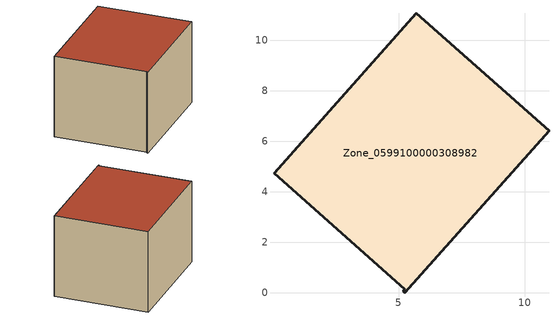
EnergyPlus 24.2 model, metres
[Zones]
Zone_0599100000308982
 floor ground (C_G): 5.71,11.06 10.96,6.41 5.25,0 5.19,0.06 5.25,0.12 0.07,4.73 z0
 wall outside (C_F): 5.25,0 10.96,6.41 5.71,11.06 0.07,4.73 5.25,0.12 5.19,0.06 5.25,0 z0:6.25
 roof outside (C_R): 10.96,6.41 5.71,11.06 0.07,4.73 5.25,0.12 5.19,0.06 5.25,0 z6.25
[BUILDING]
Pand.0599100000308982: North Axis=0; Terrain=City; Loads Convergence Tolerance Value=0.04; Temperature Convergence Tolerance Value=0.4; Solar Distribution=FullExterior; Maximum Number of Warmup Days=25; Minimum Number of Warmup Days=1
[Site:Location]
Rotterdam.The.Hague.AP_ZH_NLD Design_Conditions: Latitude=51.96; Longitude=4.45; Time Zone=1; Elevation=-4.5
[SITE:GROUNDTEMPERATURE:BUILDINGSURFACE]
18, 18, 18, 18, 18, 18, 18, 18, 18, 18, 18, 18
[MATERIAL] Thermal Absorptance=0.9; Solar Absorptance=0.7; Visible Absorptance=0.7
Name | Roughness | Thickness | Conductivity | Density | Specific Heat
G.TI.1946 | MediumSmooth | 0.15 | 1 | 540 | 1210
F.TI.1946 | Rough | 0.3 | 0.857143 | 1920 | 840
R.TI.1946 | MediumRough | 0.2 | 0.1 | 1500 | 1000
[CONSTRUCTION]
C_G: G.TI.1946
C_F: F.TI.1946
C_R: R.TI.1946
[ZONE]
Zone_0599100000308982: Type=1; Multiplier=1; Ceiling Height=Autocalculate; Volume=Autocalculate; Floor Area=autocalculate; Part of Total Floor Area=Yes
[ZONEINFILTRATION:DESIGNFLOWRATE]
Infil_Zone_0599100000308982: Zone or ZoneList or Space or SpaceList=Zone_0599100000308982; Schedule=AlwaysOn; Design Flow Rate Calculation Method=Flow/Area; Flow Rate per Floor Area=0.003; Constant Term Coefficient=1; Temperature Term Coefficient=0; Velocity Term Coefficient=0; Velocity Squared Term Coefficient=0
[HVACTEMPLATE:ZONE:IDEALLOADSAIRSYSTEM]
Zone_0599100000308982: Maximum Heating Supply Air Temperature=50; Minimum Cooling Supply Air Temperature=13; Maximum Heating Supply Air Humidity Ratio=0.0156; Minimum Cooling Supply Air Humidity Ratio=0.0077; Heating Limit=NoLimit; Cooling Limit=NoLimit; Dehumidification Control Type=ConstantSensibleHeatRatio; Cooling Sensible Heat Ratio=0.7; Dehumidification Setpoint=60; Humidification Control Type=None; Humidification Setpoint=30; Outdoor Air Method=None; Outdoor Air Flow Rate per Person=0.00944; Outdoor Air Flow Rate per Zone Floor Area=0; Outdoor Air Flow Rate per Zone=0; Demand Controlled Ventilation Type=None; Outdoor Air Economizer Type=NoEconomizer; Heat Recovery Type=None; Sensible Heat Recovery Effectiveness=0.7; Latent Heat Recovery Effectiveness=0.65
[ZONECONTROL:THERMOSTAT]
ThermostatControl_Zone_0599100000308982: Zone or ZoneList=Zone_0599100000308982; Control Type Schedule=DualSetpointControlType; Control 1=Thermostat_Zone_0599100000308982; Temperature Difference Between Cutout And Setpoint=0
[THERMOSTATSETPOINT:DUALSETPOINT]
Thermostat_Zone_0599100000308982: Heating Setpoint Temperature Schedule=HeatingSetpoint_Zone_0599100000308982; Cooling Setpoint Temperature Schedule=CoolingSetpoint_Zone_0599100000308982
[SCHEDULE:COMPACT]
HeatingSetpoint_Zone_0599100000308982: Through: 12/31, For: AllDays, Until: 24:00, 21
CoolingSetpoint_Zone_0599100000308982: Through: 12/31, For: AllDays, Until: 24:00, 24
DualSetpointControlType: Through: 12/31, For: AllDays, Until: 24:00, 4
AlwaysOn: Through: 12/31, For: AllDays, Until: 24:00, 1
